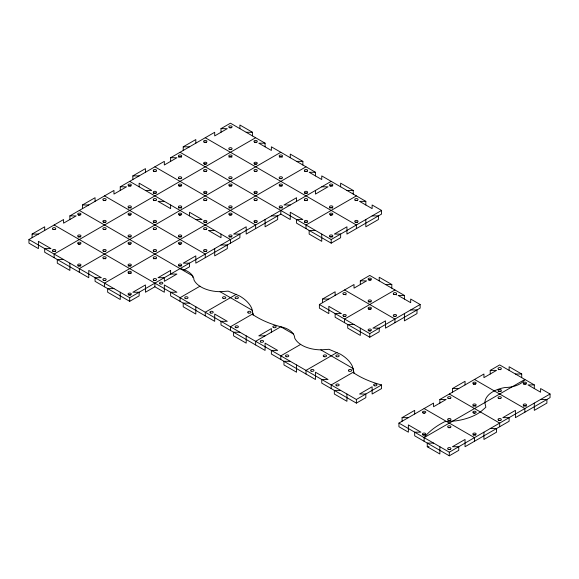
<?xml version="1.0" encoding="UTF-8"?>
<svg xmlns="http://www.w3.org/2000/svg" width="579" height="579" viewBox="0 0 579 579"><rect width="100%" height="100%" fill="white"/><g stroke="black" fill="none" stroke-linecap="round" stroke-linejoin="round"><path stroke-width="0.87" d="M32.098 237.708L32.098 234.068L44.692 226.802L44.692 230.435M82.471 208.621L82.471 204.988L95.065 197.714L95.065 201.354M132.844 179.541L132.844 175.907L145.438 168.634L145.438 172.267M183.217 150.453L183.217 146.82L195.811 139.553L195.811 143.187M180.069 268.605A21.249 12.268 0 0 1 193.972 279.932A27.806 16.053 0 0 0 198.677 285.404L201.007 286.945A27.806 16.053 0 0 0 220.078 291.707L228.184 291.128L239.518 295.941A46.638 26.924 0 0 1 251.807 308.498L253.182 314.867A81.292 46.935 0 0 0 280.822 326.773A21.249 12.268 0 0 1 294.718 338.1A27.806 16.053 0 0 0 299.43 343.571L301.753 345.113A27.806 16.053 0 0 0 320.831 349.868L328.93 349.296L340.271 354.109A46.638 26.924 0 0 1 352.553 366.659L353.928 373.035A81.292 46.935 0 0 0 381.568 384.941L381.568 388.574L372.123 394.024L372.123 386.758L359.53 394.024L365.827 394.024L365.827 397.664L356.382 403.114L321.75 383.124L321.75 379.484L328.047 379.484L315.454 372.217L315.454 379.484L271.377 354.037L271.377 350.404L277.674 350.404L265.081 343.13L265.081 350.404L220.997 324.957L220.997 321.316L227.294 321.316L214.7 314.05L214.7 321.316L170.624 295.869L170.624 292.236L176.921 292.236L164.327 284.962L164.327 292.236L154.882 286.786L145.438 292.236L145.438 284.962L132.844 292.236L139.141 292.236L139.141 295.869L129.696 301.326L95.065 281.329L95.065 277.696L101.361 277.696L88.768 270.422L88.768 277.696L44.692 252.249L44.692 248.608L50.988 248.608L38.395 241.342L38.395 248.608L28.95 243.158L28.95 239.525L63.581 219.528L63.581 223.161L76.175 215.895L69.878 215.895L69.878 219.528M69.878 215.895L113.954 190.448L113.954 194.081L126.548 186.807L120.251 186.807L120.251 190.448M120.251 186.807L164.327 161.36L164.327 165.001L176.921 157.727L170.624 157.727L170.624 161.36M170.624 157.727L214.7 132.28L214.7 135.913L227.294 128.647L220.997 128.647L220.997 132.28M220.997 128.647L230.442 123.189L265.081 143.187L265.081 146.82M255.636 137.73L54.136 254.065L54.136 257.698M280.822 152.277L79.323 268.605L79.323 272.239M306.009 166.817L104.51 283.145L104.51 286.786M28.95 239.525L129.696 297.693L331.195 181.357M183.702 270.147L189.514 266.789L189.514 263.156L183.217 263.156L195.811 255.882L195.811 263.156L239.894 237.708L239.894 234.068L233.59 234.068L246.191 226.802L246.191 234.068L280.822 214.078L290.267 219.528L290.267 212.254L302.86 219.528L296.564 219.528L296.564 223.161L331.195 243.158L340.64 237.708L340.64 234.068L334.344 234.068L346.937 226.802L346.937 234.068L381.568 214.078L381.568 210.438L372.123 204.988L372.123 208.621L359.53 201.354L365.827 201.354L365.827 204.988M199.921 286.229L180.069 297.693L180.069 301.326M356.382 195.897L306.009 224.985L306.009 228.618M236.341 294.284L205.256 312.233L205.256 315.866M180.069 152.277L331.195 239.525L381.568 210.438M322.532 302.687L322.532 299.053L335.125 291.78L335.125 295.42M404.395 299.053L404.395 295.42L398.099 295.42L410.692 302.687L410.692 299.053L420.137 304.503L420.137 308.144L385.505 328.134L385.505 320.867L372.912 328.134L379.209 328.134L379.209 331.774L369.764 337.224L335.125 317.227L335.125 313.594L341.422 313.594L328.829 306.32L328.829 313.594L319.384 308.144L319.384 304.503L354.022 284.513L354.022 288.147L366.616 280.873L360.319 280.873L360.319 284.513M360.319 280.873L369.764 275.423L404.395 295.42M300.675 344.396L280.822 355.853L280.822 359.494M394.95 289.963L344.57 319.051L344.57 322.684M337.087 352.452L306.009 370.394L306.009 374.034M319.384 304.503L369.764 333.591L420.137 304.503M54.136 224.985L356.382 399.481L381.568 384.941M402.079 421.273L402.079 417.64L414.673 410.366L414.673 413.999M452.452 392.193L452.452 388.552L465.046 381.286L465.046 384.919M534.308 388.552L534.308 384.919L528.012 384.919L540.605 392.193L540.605 388.552L550.05 394.01L550.05 397.643L515.419 417.64L515.419 410.366L502.825 417.64L509.122 417.64L509.122 421.273L465.046 446.72L465.046 439.447L452.452 446.72L458.749 446.72L458.749 450.353L449.304 455.811L414.673 435.813L414.673 432.18L420.969 432.18L408.376 424.906L408.376 432.18L398.931 426.723L398.931 423.09L433.562 403.093L433.562 406.733L446.156 399.459L439.859 399.459L439.859 403.093M439.859 399.459L483.935 374.012L483.935 377.646L496.529 370.379L490.232 370.379L490.232 374.012M490.232 370.379L499.677 364.922L534.308 384.919M424.118 437.63L524.864 379.469A21.249 12.268 0 0 1 505.25 387.489A27.806 16.053 0 0 0 495.769 390.21L493.098 391.556A27.806 16.053 0 0 0 484.855 402.564L485.846 407.24L480.671 411.77L477.516 413.79A46.638 26.924 0 0 1 455.774 420.882L444.73 421.678A81.292 46.935 0 0 0 424.118 437.63L424.118 441.27M398.931 423.09L449.304 452.177L550.05 394.01M246.191 132.28L252.487 132.28L252.487 135.913M265.081 143.187L258.784 143.187L271.377 150.453L271.377 146.82L315.454 172.267L315.454 175.907M183.217 146.82L189.514 146.82M296.564 161.36L302.86 161.36L302.86 165.001M315.454 172.267L309.157 172.267L321.75 179.541L321.75 175.907L365.827 201.354M132.844 175.907L139.141 175.907M321.75 186.807L328.047 186.807L315.454 194.081L315.454 190.448M145.438 190.448L151.734 190.448L139.141 183.174L139.141 186.807M346.937 190.448L353.233 190.448L353.233 194.081M164.327 201.354L158.031 201.354L170.624 208.621L170.624 204.988M82.471 204.988L88.768 204.988M290.267 204.988L283.971 204.988L296.564 197.714L296.564 201.354M271.377 215.895L277.674 215.895L277.674 219.528L265.081 226.802L265.081 219.528M372.123 215.895L378.42 215.895L378.42 219.528L365.827 226.802L365.827 219.528M195.811 219.528L202.107 219.528L189.514 212.254L189.514 215.895M214.7 230.435L208.404 230.435L220.997 237.708L220.997 234.068M315.454 230.435L309.157 230.435L309.157 234.068L321.75 241.342L321.75 234.068M32.098 234.068L38.395 234.068M220.997 244.975L227.294 244.975L227.294 248.608L214.7 255.882L214.7 248.608M63.581 259.515L57.285 259.515L57.285 263.156L69.878 270.422L69.878 263.156M385.505 284.513L391.802 284.513L391.802 288.147M113.954 288.603L107.658 288.603L107.658 292.236L120.251 299.509L120.251 292.236M322.532 299.053L328.829 299.053M189.514 303.143L183.217 303.143L183.217 306.776L195.811 314.05L195.811 306.776M410.692 309.96L416.989 309.96L416.989 313.594L404.395 320.867L404.395 313.594M354.022 324.501L347.726 324.501L347.726 328.134L360.319 335.407L360.319 328.134M239.894 332.223L233.59 332.223L233.59 335.863L246.191 343.13L246.191 335.863M265.081 335.863L258.784 335.863L271.377 328.59L271.377 332.223M290.267 361.31L283.971 361.31L283.971 364.944L296.564 372.217L296.564 364.944M515.419 374.012L521.715 374.012L521.715 377.646M452.452 388.552L458.749 388.552M340.64 390.391L334.344 390.391L334.344 394.024L346.937 401.298L346.937 394.024M540.605 399.459L546.902 399.459L546.902 403.093L534.308 410.366L534.308 403.093M402.079 417.64L408.376 417.64M490.232 428.547L496.529 428.547L496.529 432.18L483.935 439.447L483.935 432.18M433.562 443.087L427.266 443.087L427.266 446.72L439.859 453.994L439.859 446.72M427.266 446.72L429.061 446.72M252.487 132.28L239.894 125.006L239.894 128.647M302.86 161.36L290.267 154.094L290.267 157.727M353.233 190.448L340.64 183.174L340.64 186.807M205.256 137.73L356.382 224.985L356.382 228.618M391.802 284.513L379.209 277.24L379.209 280.873M521.715 374.012L509.122 366.739L509.122 370.379M154.882 166.817L255.636 224.985L255.636 228.618M344.57 289.963L394.95 319.051L394.95 322.684M474.49 379.469L524.864 408.55L524.864 412.183M129.696 181.357L230.442 239.525L230.442 243.158M449.304 394.01L499.677 423.09L499.677 426.723M104.51 195.897L205.256 254.065L205.256 257.698M424.118 408.55L474.49 437.63L474.49 441.27M79.323 210.438L192.662 275.879L192.662 277.334M220.078 291.707L252.495 310.416L252.495 311.871M293.415 334.04L280.822 326.773L255.636 341.313L255.636 344.946M320.831 349.868L353.241 368.584L353.241 370.039M449.304 452.177L449.304 455.811M369.764 333.591L369.764 337.224M356.382 399.481L356.382 403.114M353.841 373.317L353.841 371.863L331.195 384.941L331.195 388.574M331.195 239.525L331.195 243.158M280.822 210.438L280.822 214.078M253.088 315.15L253.088 313.695L230.442 326.773L230.442 330.406M154.882 283.145L154.882 286.786M129.696 297.693L129.696 301.326M394.111 294.581A1.672 0.963 0 0 1 396.391 294.935M394.111 316.395A1.672 0.963 0 0 1 395.783 316.395M343.738 316.395A1.672 0.963 0 0 1 345.41 316.395M343.738 294.581A1.672 0.963 0 0 1 346.018 294.935M368.577 302.006A1.672 0.963 0 0 1 370.944 302.006M368.924 280.041A1.672 0.963 0 0 1 370.944 280.193M368.577 309.28A1.672 0.963 0 0 1 370.944 309.28M368.924 330.935A1.672 0.963 0 0 1 370.596 330.935M423.683 413.073A1.672 0.963 0 0 1 424.545 413.073M422.938 435.133A1.672 0.963 0 0 1 425.297 435.133M448.464 427.707A1.672 0.963 0 0 1 450.136 427.707M448.464 449.521A1.672 0.963 0 0 1 450.136 449.521M474.056 413.073A1.672 0.963 0 0 1 474.925 413.073M473.311 435.133A1.672 0.963 0 0 1 475.67 435.133M448.124 420.593A1.672 0.963 0 0 1 450.484 420.593M448.464 398.627A1.672 0.963 0 0 1 450.136 398.627M473.043 406.248A1.672 0.963 0 0 1 475.938 406.248M473.311 384.239A1.672 0.963 0 0 1 475.67 384.239M523.684 384.239A1.672 0.963 0 0 1 526.043 384.239M523.416 406.248A1.672 0.963 0 0 1 526.311 406.248M498.845 398.627A1.672 0.963 0 0 1 500.509 398.627M498.497 420.593A1.672 0.963 0 0 1 500.857 420.593M498.229 391.708A1.672 0.963 0 0 1 501.125 391.708M498.497 369.699A1.672 0.963 0 0 1 500.857 369.699M103.33 251.568A1.672 0.963 0 0 1 105.689 251.568M103.677 229.602A1.672 0.963 0 0 1 105.349 229.602M154.05 229.602A1.672 0.963 0 0 1 155.722 229.602M153.703 251.568A1.672 0.963 0 0 1 156.062 251.568M153.703 200.667A1.672 0.963 0 0 1 156.062 200.667M153.703 222.481A1.672 0.963 0 0 1 156.062 222.481M103.33 222.481A1.672 0.963 0 0 1 105.689 222.481M103.33 200.667A1.672 0.963 0 0 1 105.689 200.667M128.248 208.143A1.672 0.963 0 0 1 131.143 208.143M128.516 186.127A1.672 0.963 0 0 1 130.876 186.127M128.864 215.055A1.672 0.963 0 0 1 130.536 215.055M128.516 237.021A1.672 0.963 0 0 1 130.876 237.021M178.889 237.021A1.672 0.963 0 0 1 181.249 237.021M179.237 215.055A1.672 0.963 0 0 1 180.909 215.055M204.423 229.602A1.672 0.963 0 0 1 206.095 229.602M204.076 251.568A1.672 0.963 0 0 1 206.442 251.568M178.889 266.108A1.672 0.963 0 0 1 181.249 266.108M179.237 244.143A1.672 0.963 0 0 1 180.909 244.143M153.703 258.835A1.672 0.963 0 0 1 156.062 258.835M154.05 280.497A1.672 0.963 0 0 1 155.722 280.497M128.516 266.108A1.672 0.963 0 0 1 130.876 266.108M128.864 244.143A1.672 0.963 0 0 1 130.536 244.143M128.248 273.577A1.672 0.963 0 0 1 131.143 273.577M128.864 295.037A1.672 0.963 0 0 1 130.536 295.037M103.677 280.497A1.672 0.963 0 0 1 105.349 280.497M103.33 258.835A1.672 0.963 0 0 1 105.689 258.835M78.491 215.055A1.672 0.963 0 0 1 80.155 215.055M78.143 237.021A1.672 0.963 0 0 1 80.503 237.021M78.491 244.143A1.672 0.963 0 0 1 80.155 244.143M78.143 266.108A1.672 0.963 0 0 1 80.503 266.108M52.957 251.568A1.672 0.963 0 0 1 55.316 251.568M53.304 229.602A1.672 0.963 0 0 1 54.969 229.602M355.202 200.667A1.672 0.963 0 0 1 357.561 200.667M355.202 222.481A1.672 0.963 0 0 1 357.561 222.481M304.829 222.481A1.672 0.963 0 0 1 307.188 222.481M304.829 200.667A1.672 0.963 0 0 1 307.188 200.667M329.748 208.143A1.672 0.963 0 0 1 332.643 208.143M330.016 186.127A1.672 0.963 0 0 1 332.375 186.127M330.356 215.055A1.672 0.963 0 0 1 332.028 215.055M330.016 237.021A1.672 0.963 0 0 1 332.375 237.021M204.076 193.4A1.672 0.963 0 0 1 206.442 193.4M204.076 171.587A1.672 0.963 0 0 1 206.442 171.587M254.449 171.587A1.672 0.963 0 0 1 256.815 171.587M254.449 193.4A1.672 0.963 0 0 1 256.815 193.4M254.449 142.506A1.672 0.963 0 0 1 256.815 142.506M254.796 164.161A1.672 0.963 0 0 1 256.468 164.161M204.423 164.161A1.672 0.963 0 0 1 206.095 164.161M204.076 142.506A1.672 0.963 0 0 1 206.442 142.506M229.61 149.621A1.672 0.963 0 0 1 231.282 149.621M229.61 127.807A1.672 0.963 0 0 1 231.282 127.807M229.002 157.242A1.672 0.963 0 0 1 231.889 157.242M229.61 178.701A1.672 0.963 0 0 1 231.282 178.701M279.983 178.701A1.672 0.963 0 0 1 281.655 178.701M279.375 157.242A1.672 0.963 0 0 1 282.262 157.242M304.829 171.587A1.672 0.963 0 0 1 307.188 171.587M304.829 193.4A1.672 0.963 0 0 1 307.188 193.4M279.375 208.143A1.672 0.963 0 0 1 282.262 208.143M279.635 186.127A1.672 0.963 0 0 1 282.002 186.127M254.449 200.667A1.672 0.963 0 0 1 256.815 200.667M254.449 222.481A1.672 0.963 0 0 1 256.815 222.481M229.002 208.143A1.672 0.963 0 0 1 231.889 208.143M229.262 186.127A1.672 0.963 0 0 1 231.629 186.127M229.61 215.055A1.672 0.963 0 0 1 231.282 215.055M229.262 237.021A1.672 0.963 0 0 1 231.629 237.021M204.076 222.481A1.672 0.963 0 0 1 206.442 222.481M204.076 200.667A1.672 0.963 0 0 1 206.442 200.667M178.629 157.242A1.672 0.963 0 0 1 181.517 157.242M179.237 178.701A1.672 0.963 0 0 1 180.909 178.701M178.889 186.127A1.672 0.963 0 0 1 181.249 186.127M178.629 208.143A1.672 0.963 0 0 1 181.517 208.143M153.703 193.4A1.672 0.963 0 0 1 156.062 193.4M153.703 171.587A1.672 0.963 0 0 1 156.062 171.587M170.624 270.422L158.031 277.696L164.327 277.696L164.327 281.329L176.921 274.062L170.624 274.062L170.624 270.422M394.111 316.25A1.672 0.963 0 0 0 396.615 315.41A1.672 0.963 0 0 0 394.111 314.578A1.672 0.963 0 0 0 394.111 316.25M393.763 294.284A1.672 0.963 0 0 0 396.557 293.85A1.672 0.963 0 0 0 394.516 292.67A1.672 0.963 0 0 0 393.763 294.284M343.738 294.436A1.672 0.963 0 0 0 346.242 293.596A1.672 0.963 0 0 0 343.738 292.764A1.672 0.963 0 0 0 343.738 294.436M343.39 316.091A1.672 0.963 0 0 0 346.184 315.664A1.672 0.963 0 0 0 344.143 314.484A1.672 0.963 0 0 0 343.39 316.091M368.924 279.896A1.672 0.963 0 0 0 371.429 279.056A1.672 0.963 0 0 0 368.924 278.224A1.672 0.963 0 0 0 368.924 279.896M368.924 301.702A1.672 0.963 0 0 0 371.429 300.87A1.672 0.963 0 0 0 368.924 300.038A1.672 0.963 0 0 0 368.924 301.702M368.577 330.638A1.672 0.963 0 0 0 371.371 330.204A1.672 0.963 0 0 0 369.33 329.024A1.672 0.963 0 0 0 368.577 330.638M368.577 308.824A1.672 0.963 0 0 0 371.371 308.39A1.672 0.963 0 0 0 369.33 307.21A1.672 0.963 0 0 0 368.577 308.824M159.999 283.826A1.672 0.963 0 0 0 162.793 283.399A1.672 0.963 0 0 0 160.752 282.219A1.672 0.963 0 0 0 159.999 283.826M248.152 312.913A1.672 0.963 0 0 0 250.946 312.479A1.672 0.963 0 0 0 248.905 311.299A1.672 0.963 0 0 0 248.152 312.913M210.372 312.913A1.672 0.963 0 0 0 213.166 312.479A1.672 0.963 0 0 0 211.125 311.299A1.672 0.963 0 0 0 210.372 312.913M235.559 298.373A1.672 0.963 0 0 0 238.353 297.939A1.672 0.963 0 0 0 236.312 296.759A1.672 0.963 0 0 0 235.559 298.373M185.186 298.373A1.672 0.963 0 0 0 187.98 297.939A1.672 0.963 0 0 0 185.939 296.759A1.672 0.963 0 0 0 185.186 298.373M273.686 327.605A1.672 0.963 0 0 0 276.19 326.773A1.672 0.963 0 0 0 273.686 325.941A1.672 0.963 0 0 0 273.686 327.605M223.313 298.525A1.672 0.963 0 0 0 225.817 297.693A1.672 0.963 0 0 0 223.313 296.853A1.672 0.963 0 0 0 223.313 298.525M235.906 327.605A1.672 0.963 0 0 0 238.41 326.773A1.672 0.963 0 0 0 235.906 325.941A1.672 0.963 0 0 0 235.906 327.605M260.745 341.994A1.672 0.963 0 0 0 263.539 341.567A1.672 0.963 0 0 0 261.498 340.38A1.672 0.963 0 0 0 260.745 341.994M348.905 371.081A1.672 0.963 0 0 0 351.699 370.647A1.672 0.963 0 0 0 349.651 369.467A1.672 0.963 0 0 0 348.905 371.081M311.126 371.081A1.672 0.963 0 0 0 313.919 370.647A1.672 0.963 0 0 0 311.871 369.467A1.672 0.963 0 0 0 311.126 371.081M336.312 356.534A1.672 0.963 0 0 0 339.106 356.107A1.672 0.963 0 0 0 337.058 354.927A1.672 0.963 0 0 0 336.312 356.534M286.279 356.693A1.672 0.963 0 0 0 288.783 355.853A1.672 0.963 0 0 0 286.279 355.021A1.672 0.963 0 0 0 286.279 356.693M374.432 385.773A1.672 0.963 0 0 0 376.943 384.941A1.672 0.963 0 0 0 374.432 384.101A1.672 0.963 0 0 0 374.432 385.773M324.059 356.693A1.672 0.963 0 0 0 326.563 355.853A1.672 0.963 0 0 0 324.059 355.021A1.672 0.963 0 0 0 324.059 356.693M336.652 385.773A1.672 0.963 0 0 0 339.156 384.941A1.672 0.963 0 0 0 336.652 384.101A1.672 0.963 0 0 0 336.652 385.773M422.938 412.863A1.672 0.963 0 0 0 425.731 412.436A1.672 0.963 0 0 0 423.683 411.256A1.672 0.963 0 0 0 422.938 412.863M422.938 434.677A1.672 0.963 0 0 0 425.731 434.243A1.672 0.963 0 0 0 423.683 433.063A1.672 0.963 0 0 0 422.938 434.677M448.124 449.217A1.672 0.963 0 0 0 450.918 448.79A1.672 0.963 0 0 0 448.87 447.61A1.672 0.963 0 0 0 448.124 449.217M448.464 427.563A1.672 0.963 0 0 0 450.969 426.723A1.672 0.963 0 0 0 448.464 425.891A1.672 0.963 0 0 0 448.464 427.563M473.311 412.863A1.672 0.963 0 0 0 476.104 412.436A1.672 0.963 0 0 0 474.056 411.256A1.672 0.963 0 0 0 473.311 412.863M473.311 434.677A1.672 0.963 0 0 0 476.104 434.243A1.672 0.963 0 0 0 474.056 433.063A1.672 0.963 0 0 0 473.311 434.677M448.124 420.137A1.672 0.963 0 0 0 450.918 419.703A1.672 0.963 0 0 0 448.87 418.523A1.672 0.963 0 0 0 448.124 420.137M448.124 398.323A1.672 0.963 0 0 0 450.918 397.896A1.672 0.963 0 0 0 448.87 396.709A1.672 0.963 0 0 0 448.124 398.323M473.311 383.783A1.672 0.963 0 0 0 476.104 383.349A1.672 0.963 0 0 0 474.056 382.169A1.672 0.963 0 0 0 473.311 383.783M473.311 405.597A1.672 0.963 0 0 0 476.104 405.162A1.672 0.963 0 0 0 474.056 403.983A1.672 0.963 0 0 0 473.311 405.597M523.684 383.783A1.672 0.963 0 0 0 526.477 383.349A1.672 0.963 0 0 0 524.429 382.169A1.672 0.963 0 0 0 523.684 383.783M523.684 405.597A1.672 0.963 0 0 0 526.477 405.162A1.672 0.963 0 0 0 524.429 403.983A1.672 0.963 0 0 0 523.684 405.597M498.497 420.137A1.672 0.963 0 0 0 501.291 419.703A1.672 0.963 0 0 0 499.243 418.523A1.672 0.963 0 0 0 498.497 420.137M498.497 398.323A1.672 0.963 0 0 0 501.291 397.896A1.672 0.963 0 0 0 499.243 396.709A1.672 0.963 0 0 0 498.497 398.323M498.845 391.209A1.672 0.963 0 0 0 501.349 390.369A1.672 0.963 0 0 0 498.845 389.537A1.672 0.963 0 0 0 498.845 391.209M498.845 369.395A1.672 0.963 0 0 0 501.349 368.562A1.672 0.963 0 0 0 498.845 367.723A1.672 0.963 0 0 0 498.845 369.395M103.33 251.112A1.672 0.963 0 0 0 106.123 250.678A1.672 0.963 0 0 0 104.075 249.498A1.672 0.963 0 0 0 103.33 251.112M103.677 229.45A1.672 0.963 0 0 0 106.181 228.618A1.672 0.963 0 0 0 103.677 227.779A1.672 0.963 0 0 0 103.677 229.45M153.703 229.298A1.672 0.963 0 0 0 156.496 228.864A1.672 0.963 0 0 0 154.455 227.685A1.672 0.963 0 0 0 153.703 229.298M153.703 251.112A1.672 0.963 0 0 0 156.496 250.678A1.672 0.963 0 0 0 154.455 249.498A1.672 0.963 0 0 0 153.703 251.112M154.05 222.184A1.672 0.963 0 0 0 156.554 221.344A1.672 0.963 0 0 0 154.05 220.512A1.672 0.963 0 0 0 154.05 222.184M153.703 200.218A1.672 0.963 0 0 0 156.496 199.784A1.672 0.963 0 0 0 154.455 198.604A1.672 0.963 0 0 0 153.703 200.218M103.33 200.218A1.672 0.963 0 0 0 106.123 199.784A1.672 0.963 0 0 0 104.075 198.604A1.672 0.963 0 0 0 103.33 200.218M103.33 222.025A1.672 0.963 0 0 0 106.123 221.598A1.672 0.963 0 0 0 104.075 220.418A1.672 0.963 0 0 0 103.33 222.025M128.864 185.83A1.672 0.963 0 0 0 131.368 184.99A1.672 0.963 0 0 0 128.864 184.158A1.672 0.963 0 0 0 128.864 185.83M128.516 207.485A1.672 0.963 0 0 0 131.31 207.058A1.672 0.963 0 0 0 129.269 205.871A1.672 0.963 0 0 0 128.516 207.485M128.516 214.758A1.672 0.963 0 0 0 131.31 214.324A1.672 0.963 0 0 0 129.269 213.144A1.672 0.963 0 0 0 128.516 214.758M128.516 236.572A1.672 0.963 0 0 0 131.31 236.138A1.672 0.963 0 0 0 129.269 234.958A1.672 0.963 0 0 0 128.516 236.572M179.237 214.91A1.672 0.963 0 0 0 181.741 214.078A1.672 0.963 0 0 0 179.237 213.238A1.672 0.963 0 0 0 179.237 214.91M178.889 236.572A1.672 0.963 0 0 0 181.683 236.138A1.672 0.963 0 0 0 179.642 234.958A1.672 0.963 0 0 0 178.889 236.572M204.076 229.298A1.672 0.963 0 0 0 206.869 228.864A1.672 0.963 0 0 0 204.828 227.685A1.672 0.963 0 0 0 204.076 229.298M204.076 251.112A1.672 0.963 0 0 0 206.869 250.678A1.672 0.963 0 0 0 204.828 249.498A1.672 0.963 0 0 0 204.076 251.112M178.889 243.839A1.672 0.963 0 0 0 181.683 243.412A1.672 0.963 0 0 0 179.642 242.225A1.672 0.963 0 0 0 178.889 243.839M178.889 265.652A1.672 0.963 0 0 0 181.683 265.218A1.672 0.963 0 0 0 179.642 264.038A1.672 0.963 0 0 0 178.889 265.652M153.703 280.193A1.672 0.963 0 0 0 156.496 279.758A1.672 0.963 0 0 0 154.455 278.579A1.672 0.963 0 0 0 153.703 280.193M154.05 258.538A1.672 0.963 0 0 0 156.554 257.698A1.672 0.963 0 0 0 154.05 256.866A1.672 0.963 0 0 0 154.05 258.538M128.516 265.652A1.672 0.963 0 0 0 131.31 265.218A1.672 0.963 0 0 0 129.269 264.038A1.672 0.963 0 0 0 128.516 265.652M128.516 243.839A1.672 0.963 0 0 0 131.31 243.412A1.672 0.963 0 0 0 129.269 242.225A1.672 0.963 0 0 0 128.516 243.839M128.516 294.733A1.672 0.963 0 0 0 131.31 294.306A1.672 0.963 0 0 0 129.269 293.126A1.672 0.963 0 0 0 128.516 294.733M128.516 272.926A1.672 0.963 0 0 0 131.31 272.492A1.672 0.963 0 0 0 129.269 271.312A1.672 0.963 0 0 0 128.516 272.926M103.33 258.379A1.672 0.963 0 0 0 106.123 257.952A1.672 0.963 0 0 0 104.075 256.772A1.672 0.963 0 0 0 103.33 258.379M103.33 280.193A1.672 0.963 0 0 0 106.123 279.758A1.672 0.963 0 0 0 104.075 278.579A1.672 0.963 0 0 0 103.33 280.193M78.491 236.724A1.672 0.963 0 0 0 80.995 235.885A1.672 0.963 0 0 0 78.491 235.052A1.672 0.963 0 0 0 78.491 236.724M78.491 214.91A1.672 0.963 0 0 0 80.995 214.078A1.672 0.963 0 0 0 78.491 213.238A1.672 0.963 0 0 0 78.491 214.91M78.143 265.652A1.672 0.963 0 0 0 80.937 265.218A1.672 0.963 0 0 0 78.889 264.038A1.672 0.963 0 0 0 78.143 265.652M78.143 243.839A1.672 0.963 0 0 0 80.937 243.412A1.672 0.963 0 0 0 78.889 242.225A1.672 0.963 0 0 0 78.143 243.839M52.957 251.112A1.672 0.963 0 0 0 55.75 250.678A1.672 0.963 0 0 0 53.702 249.498A1.672 0.963 0 0 0 52.957 251.112M52.957 229.298A1.672 0.963 0 0 0 55.75 228.864A1.672 0.963 0 0 0 53.702 227.685A1.672 0.963 0 0 0 52.957 229.298M355.542 222.184A1.672 0.963 0 0 0 358.046 221.344A1.672 0.963 0 0 0 355.542 220.512A1.672 0.963 0 0 0 355.542 222.184M355.202 200.218A1.672 0.963 0 0 0 357.996 199.784A1.672 0.963 0 0 0 355.947 198.604A1.672 0.963 0 0 0 355.202 200.218M304.829 200.218A1.672 0.963 0 0 0 307.615 199.784A1.672 0.963 0 0 0 305.574 198.604A1.672 0.963 0 0 0 304.829 200.218M304.829 222.025A1.672 0.963 0 0 0 307.615 221.598A1.672 0.963 0 0 0 305.574 220.418A1.672 0.963 0 0 0 304.829 222.025M330.356 185.83A1.672 0.963 0 0 0 332.86 184.99A1.672 0.963 0 0 0 330.356 184.158A1.672 0.963 0 0 0 330.356 185.83M330.016 207.485A1.672 0.963 0 0 0 332.809 207.058A1.672 0.963 0 0 0 330.761 205.871A1.672 0.963 0 0 0 330.016 207.485M330.016 236.572A1.672 0.963 0 0 0 332.809 236.138A1.672 0.963 0 0 0 330.761 234.958A1.672 0.963 0 0 0 330.016 236.572M330.356 214.91A1.672 0.963 0 0 0 332.86 214.078A1.672 0.963 0 0 0 330.356 213.238A1.672 0.963 0 0 0 330.356 214.91M204.423 193.097A1.672 0.963 0 0 0 206.927 192.264A1.672 0.963 0 0 0 204.423 191.432A1.672 0.963 0 0 0 204.423 193.097M204.076 171.131A1.672 0.963 0 0 0 206.869 170.704A1.672 0.963 0 0 0 204.828 169.517A1.672 0.963 0 0 0 204.076 171.131M254.796 171.283A1.672 0.963 0 0 0 257.3 170.45A1.672 0.963 0 0 0 254.796 169.618A1.672 0.963 0 0 0 254.796 171.283M254.449 192.945A1.672 0.963 0 0 0 257.242 192.51A1.672 0.963 0 0 0 255.201 191.331A1.672 0.963 0 0 0 254.449 192.945M254.796 164.016A1.672 0.963 0 0 0 257.3 163.177A1.672 0.963 0 0 0 254.796 162.344A1.672 0.963 0 0 0 254.796 164.016M254.796 142.202A1.672 0.963 0 0 0 257.3 141.37A1.672 0.963 0 0 0 254.796 140.531A1.672 0.963 0 0 0 254.796 142.202M204.423 142.202A1.672 0.963 0 0 0 206.927 141.37A1.672 0.963 0 0 0 204.423 140.531A1.672 0.963 0 0 0 204.423 142.202M204.076 163.864A1.672 0.963 0 0 0 206.869 163.43A1.672 0.963 0 0 0 204.828 162.25A1.672 0.963 0 0 0 204.076 163.864M229.262 127.51A1.672 0.963 0 0 0 232.056 127.076A1.672 0.963 0 0 0 230.015 125.896A1.672 0.963 0 0 0 229.262 127.51M229.262 149.317A1.672 0.963 0 0 0 232.056 148.89A1.672 0.963 0 0 0 230.015 147.71A1.672 0.963 0 0 0 229.262 149.317M229.262 156.591A1.672 0.963 0 0 0 232.056 156.156A1.672 0.963 0 0 0 230.015 154.977A1.672 0.963 0 0 0 229.262 156.591M229.262 178.404A1.672 0.963 0 0 0 232.056 177.97A1.672 0.963 0 0 0 230.015 176.79A1.672 0.963 0 0 0 229.262 178.404M279.635 156.591A1.672 0.963 0 0 0 282.429 156.156A1.672 0.963 0 0 0 280.388 154.977A1.672 0.963 0 0 0 279.635 156.591M279.635 178.404A1.672 0.963 0 0 0 282.429 177.97A1.672 0.963 0 0 0 280.388 176.79A1.672 0.963 0 0 0 279.635 178.404M305.169 171.283A1.672 0.963 0 0 0 307.673 170.45A1.672 0.963 0 0 0 305.169 169.618A1.672 0.963 0 0 0 305.169 171.283M304.829 192.945A1.672 0.963 0 0 0 307.615 192.51A1.672 0.963 0 0 0 305.574 191.331A1.672 0.963 0 0 0 304.829 192.945M279.635 185.671A1.672 0.963 0 0 0 282.429 185.244A1.672 0.963 0 0 0 280.388 184.064A1.672 0.963 0 0 0 279.635 185.671M279.983 207.637A1.672 0.963 0 0 0 282.487 206.804A1.672 0.963 0 0 0 279.983 205.972A1.672 0.963 0 0 0 279.983 207.637M254.449 222.025A1.672 0.963 0 0 0 257.242 221.598A1.672 0.963 0 0 0 255.201 220.418A1.672 0.963 0 0 0 254.449 222.025M254.449 200.218A1.672 0.963 0 0 0 257.242 199.784A1.672 0.963 0 0 0 255.201 198.604A1.672 0.963 0 0 0 254.449 200.218M229.262 207.485A1.672 0.963 0 0 0 232.056 207.058A1.672 0.963 0 0 0 230.015 205.871A1.672 0.963 0 0 0 229.262 207.485M229.262 185.671A1.672 0.963 0 0 0 232.056 185.244A1.672 0.963 0 0 0 230.015 184.064A1.672 0.963 0 0 0 229.262 185.671M229.262 236.572A1.672 0.963 0 0 0 232.056 236.138A1.672 0.963 0 0 0 230.015 234.958A1.672 0.963 0 0 0 229.262 236.572M229.262 214.758A1.672 0.963 0 0 0 232.056 214.324A1.672 0.963 0 0 0 230.015 213.144A1.672 0.963 0 0 0 229.262 214.758M204.076 200.218A1.672 0.963 0 0 0 206.869 199.784A1.672 0.963 0 0 0 204.828 198.604A1.672 0.963 0 0 0 204.076 200.218M204.423 222.184A1.672 0.963 0 0 0 206.927 221.344A1.672 0.963 0 0 0 204.423 220.512A1.672 0.963 0 0 0 204.423 222.184M178.889 178.404A1.672 0.963 0 0 0 181.683 177.97A1.672 0.963 0 0 0 179.642 176.79A1.672 0.963 0 0 0 178.889 178.404M179.237 156.743A1.672 0.963 0 0 0 181.741 155.91A1.672 0.963 0 0 0 179.237 155.078A1.672 0.963 0 0 0 179.237 156.743M178.889 207.485A1.672 0.963 0 0 0 181.683 207.058A1.672 0.963 0 0 0 179.642 205.871A1.672 0.963 0 0 0 178.889 207.485M179.237 185.83A1.672 0.963 0 0 0 181.741 184.99A1.672 0.963 0 0 0 179.237 184.158A1.672 0.963 0 0 0 179.237 185.83M153.703 192.945A1.672 0.963 0 0 0 156.496 192.51A1.672 0.963 0 0 0 154.455 191.331A1.672 0.963 0 0 0 153.703 192.945M153.703 171.131A1.672 0.963 0 0 0 156.496 170.704A1.672 0.963 0 0 0 154.455 169.517A1.672 0.963 0 0 0 153.703 171.131"/></g></svg>
